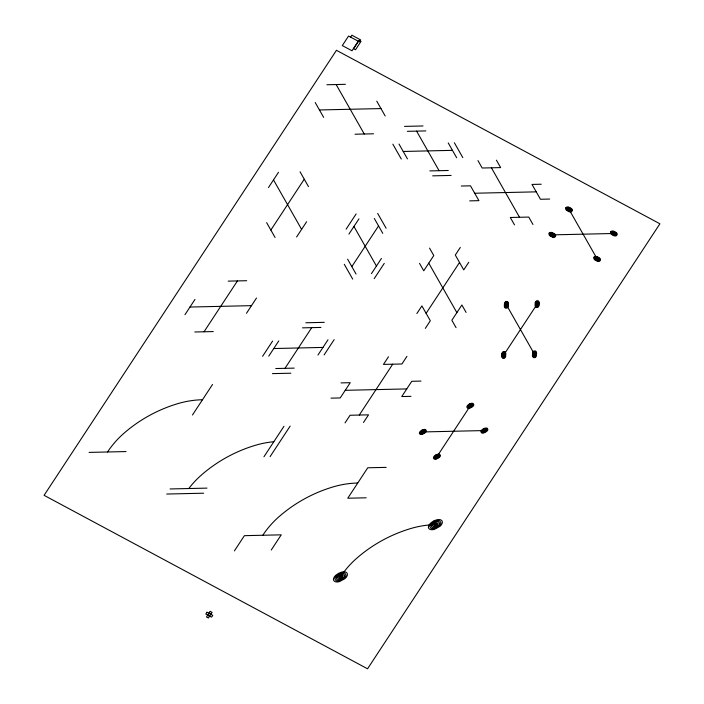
<?xml version="1.0" encoding="UTF-8"?>
<svg xmlns="http://www.w3.org/2000/svg" width="704" height="704" viewBox="0 0 704 704"><rect width="100%" height="100%" fill="white"/><g stroke="black" fill="none" stroke-linecap="round" stroke-linejoin="round"><path stroke-width="1.06" d="M350.61 37.11L351.868 35.2L360.659 39.917L359.41 41.826L348.568 36.036L342.302 45.575L352.009 50.776L358.274 41.246M184.958 314.67L194.982 299.411M268.488 187.528L278.511 172.269M204.028 331.778L237.433 280.922M270.846 230.058L304.26 179.203M246.479 313.28L256.502 298.021M296.604 236.993L306.627 221.734M192.474 414.99L212.52 384.481M262.583 356.312L272.606 341.053M346.122 229.161L356.145 213.902M268.743 356.171L278.766 340.912M348.929 234.106L358.952 218.847M284.997 368.324L311.731 327.642M351.824 266.614L378.55 225.922M317.962 355.054L327.985 339.794M371.422 273.68L381.445 258.421M324.113 354.913L334.136 339.662M374.229 278.626L384.261 263.375M263.947 456.764L283.994 426.254M270.098 456.623L290.145 426.114M234.406 550.889L244.402 535.674L281.23 534.838L271.225 550.053M345.048 422.884L350.055 415.254L368.518 414.841L363.502 422.47M388.485 356.77L383.469 364.399L401.931 363.977L406.938 356.347M416.882 313.535L421.898 305.914L430.329 320.751L425.322 328.381M460.319 247.421L455.312 255.05L463.742 269.896L468.758 262.266M359.286 415.043L392.7 364.188M426.114 313.333L459.527 262.469M436.92 456.685L470.334 405.821M503.747 354.966L537.161 304.11M326.92 84.744L345.374 84.33M319.44 109.965L380.97 108.574M404.554 126.386L423.007 125.963M407.361 131.331L425.823 130.909M355.036 134.218L373.49 133.795M403.225 151.466L452.443 150.348M429.854 170.905L448.307 170.482M432.661 175.85L451.123 175.428M461.261 186.023L470.483 185.821L478.922 200.658L469.691 200.869M541.244 184.219L532.013 184.43L540.452 199.267L549.674 199.056M474.707 193.239L536.228 191.849M552.332 234.872L613.862 233.482M228.21 281.125L246.664 280.711M189.966 307.041L251.495 305.65M305.835 322.766L324.298 322.344M302.5 327.853L320.954 327.43M194.797 331.989L213.25 331.566M273.75 348.542L322.969 347.424M275.766 368.535L294.228 368.122M272.43 373.622L290.884 373.208M341.009 382.897L350.24 382.686L340.217 397.945L330.986 398.147M421.001 381.084L411.77 381.295L401.746 396.554L410.978 396.343M345.233 390.315L406.754 388.925M422.858 431.948L484.387 430.558M89.091 452.399L126.007 451.563M386.17 467.368L367.752 467.782L347.758 498.221L366.168 497.807M170.069 488.954L206.985 488.118M166.725 494.041L203.641 493.205M209.009 613.158L210.91 614.178M207.68 615.182L209.581 616.202M569.043 209.44L597.159 258.914M496.426 160.178L500.641 167.596L482.178 168.018L477.963 160.6M532.972 224.488L528.757 217.07L510.294 217.483L514.51 224.902M491.41 167.807L519.526 217.272M454.379 142.789L462.818 157.634M448.228 142.93L456.667 157.775M416.592 131.12L439.085 170.694M506.396 304.806L534.503 354.27M376.754 101.156L385.185 115.993M399.01 144.047L407.44 158.884M392.858 144.179L401.289 159.025M429.554 248.116L433.77 255.543L423.746 270.794L419.531 263.375M466.101 312.426L461.886 305.008L451.862 320.267L456.078 327.686M336.151 84.542L364.258 134.006M428.762 263.164L456.878 312.638M315.225 102.546L323.655 117.392M377.678 213.418L386.109 228.254M374.334 218.504L382.774 233.341M353.945 226.477L376.438 266.05M300.045 171.785L308.484 186.622M347.609 259.186L356.039 274.032M344.265 264.273L352.695 279.118M273.495 179.898L301.611 229.363M266.631 222.64L275.07 237.477M435.389 524.638A87.604 79.587 -25.1 0 0 410.678 528.554A132.343 120.234 -25.1 0 0 356.77 558.219A87.604 79.587 -25.1 0 0 340.446 576.893M357.755 483.006A87.604 79.587 -25.1 0 0 333.045 486.922A132.343 120.234 -25.1 0 0 279.136 516.586A87.604 79.587 -25.1 0 0 262.812 535.251M273.83 441.725A87.604 79.587 -25.1 0 0 255.42 445.28A132.343 120.234 -25.1 0 0 201.502 474.954A87.604 79.587 -25.1 0 0 188.795 488.523M202.497 399.731A87.604 79.587 -25.1 0 0 177.786 403.647A132.343 120.234 -25.1 0 0 123.878 433.321A87.604 79.587 -25.1 0 0 107.554 451.986M504.469 303.424L504.319 306.275A4.382 3.978 -25.1 0 0 504.724 307.349A2.798 2.543 -25.1 0 0 505.454 308.141L506.924 308.15A2.966 2.702 -25.1 0 0 507.795 307.278A4.382 3.978 -25.1 0 0 508.314 306.178L508.464 303.336A4.382 3.978 -25.1 0 0 508.068 302.262A2.798 2.543 -25.1 0 0 507.329 301.47L505.806 301.506A2.798 2.543 -25.1 0 0 504.988 302.333A4.382 3.978 -25.1 0 0 504.469 303.424M504.856 303.697L504.733 305.976A3.502 3.186 -25.1 0 0 505.058 306.838A2.235 2.033 -25.1 0 0 505.648 307.472L506.818 307.481A2.376 2.156 -25.1 0 0 507.514 306.786A3.502 3.186 -25.1 0 0 507.927 305.906L508.05 303.626A3.502 3.186 -25.1 0 0 507.734 302.764A2.235 2.033 -25.1 0 0 507.144 302.139L505.93 302.166A2.235 2.033 -25.1 0 0 505.27 302.826A3.502 3.186 -25.1 0 0 504.856 303.697M505.243 303.978L505.146 305.686A2.631 2.385 -25.1 0 0 505.393 306.328A1.681 1.522 -25.1 0 0 505.833 306.803L506.713 306.812A1.778 1.619 -25.1 0 0 507.241 306.284A2.631 2.385 -25.1 0 0 507.549 305.633L507.637 303.917A2.631 2.385 -25.1 0 0 507.399 303.274A1.681 1.522 -25.1 0 0 506.95 302.799L506.044 302.826A1.681 1.522 -25.1 0 0 505.551 303.318A2.631 2.385 -25.1 0 0 505.243 303.978M505.622 304.251C505.736 309.593 508.781 301.365 505.622 304.251M506.009 304.524C506.062 307.199 507.584 303.081 506.009 304.524M501.82 353.584L501.67 356.435A4.382 3.978 -25.1 0 0 502.075 357.509A2.798 2.543 -25.1 0 0 502.806 358.301L504.275 358.318A2.966 2.702 -25.1 0 0 505.146 357.438A4.382 3.978 -25.1 0 0 505.666 356.347L505.815 353.496A4.382 3.978 -25.1 0 0 505.41 352.422A2.798 2.543 -25.1 0 0 504.68 351.63L503.158 351.666A2.798 2.543 -25.1 0 0 502.339 352.493A4.382 3.978 -25.1 0 0 501.82 353.584M502.207 353.866L502.084 356.145A3.502 3.186 -25.1 0 0 502.41 356.998A2.235 2.033 -25.1 0 0 502.999 357.632L504.17 357.65A2.376 2.156 -25.1 0 0 504.865 356.946A3.502 3.186 -25.1 0 0 505.278 356.066L505.402 353.786A3.502 3.186 -25.1 0 0 505.076 352.933A2.235 2.033 -25.1 0 0 504.495 352.299L503.272 352.326A2.235 2.033 -25.1 0 0 502.621 352.986A3.502 3.186 -25.1 0 0 502.207 353.866M502.594 354.138L502.498 355.846A2.631 2.385 -25.1 0 0 502.744 356.488A1.681 1.522 -25.1 0 0 503.184 356.963L504.064 356.972A1.778 1.619 -25.1 0 0 504.583 356.453A2.631 2.385 -25.1 0 0 504.9 355.793L504.988 354.086A2.631 2.385 -25.1 0 0 504.75 353.443A1.681 1.522 -25.1 0 0 504.302 352.968L503.395 352.986A1.681 1.522 -25.1 0 0 502.902 353.478A2.631 2.385 -25.1 0 0 502.594 354.138M502.973 354.411C503.087 359.753 506.132 351.525 502.973 354.411M503.36 354.693C503.413 357.359 504.935 353.241 503.36 354.693M535.234 302.729L535.084 305.58A4.382 3.978 -25.1 0 0 535.489 306.654A2.798 2.543 -25.1 0 0 536.219 307.437L537.689 307.454A2.966 2.702 -25.1 0 0 538.56 306.583A4.382 3.978 -25.1 0 0 539.079 305.483L539.229 302.641A4.382 3.978 -25.1 0 0 538.824 301.567A2.798 2.543 -25.1 0 0 538.094 300.775L536.571 300.81A2.798 2.543 -25.1 0 0 535.753 301.638A4.382 3.978 -25.1 0 0 535.234 302.729M535.621 303.002L535.498 305.281A3.502 3.186 -25.1 0 0 535.823 306.143A2.235 2.033 -25.1 0 0 536.413 306.777L537.583 306.786A2.376 2.156 -25.1 0 0 538.278 306.082A3.502 3.186 -25.1 0 0 538.692 305.21L538.815 302.931A3.502 3.186 -25.1 0 0 538.49 302.069A2.235 2.033 -25.1 0 0 537.909 301.444L536.686 301.47A2.235 2.033 -25.1 0 0 536.034 302.13A3.502 3.186 -25.1 0 0 535.621 303.002M535.999 303.283L535.911 304.99A2.631 2.385 -25.1 0 0 536.158 305.633A1.681 1.522 -25.1 0 0 536.598 306.108L537.478 306.117A1.778 1.619 -25.1 0 0 537.997 305.589A2.631 2.385 -25.1 0 0 538.314 304.938L538.402 303.222A2.631 2.385 -25.1 0 0 538.155 302.579A1.681 1.522 -25.1 0 0 537.715 302.104L536.809 302.13A1.681 1.522 -25.1 0 0 536.316 302.623A2.631 2.385 -25.1 0 0 535.999 303.283M536.386 303.556C536.501 308.898 539.546 300.67 536.386 303.556M536.774 303.829C536.826 306.504 538.349 302.386 536.774 303.829M532.585 352.889L532.435 355.74A4.382 3.978 -25.1 0 0 532.84 356.814A2.798 2.543 -25.1 0 0 533.57 357.606L535.04 357.623A2.966 2.702 -25.1 0 0 535.911 356.743A4.382 3.978 -25.1 0 0 536.43 355.652L536.58 352.801A4.382 3.978 -25.1 0 0 536.175 351.727A2.798 2.543 -25.1 0 0 535.445 350.935L533.922 350.97A2.798 2.543 -25.1 0 0 533.104 351.798A4.382 3.978 -25.1 0 0 532.585 352.889M532.972 353.17L532.849 355.45A3.502 3.186 -25.1 0 0 533.174 356.303A2.235 2.033 -25.1 0 0 533.755 356.937L534.934 356.954A2.376 2.156 -25.1 0 0 535.63 356.25A3.502 3.186 -25.1 0 0 536.043 355.37L536.166 353.091A3.502 3.186 -25.1 0 0 535.841 352.238A2.235 2.033 -25.1 0 0 535.251 351.604L534.037 351.63A2.235 2.033 -25.1 0 0 533.386 352.29A3.502 3.186 -25.1 0 0 532.972 353.17M533.35 353.443L533.262 355.15A2.631 2.385 -25.1 0 0 533.509 355.793A1.681 1.522 -25.1 0 0 533.949 356.268L534.829 356.277A1.778 1.619 -25.1 0 0 535.348 355.758A2.631 2.385 -25.1 0 0 535.656 355.098L535.753 353.39A2.631 2.385 -25.1 0 0 535.506 352.748A1.681 1.522 -25.1 0 0 535.066 352.273L534.16 352.29A1.681 1.522 -25.1 0 0 533.667 352.783A2.631 2.385 -25.1 0 0 533.35 353.443M533.738 353.716C533.852 359.058 536.897 350.83 533.738 353.716M534.125 353.998C534.178 356.664 535.7 352.546 534.125 353.998M549.164 233.174L548.962 233.913A2.798 2.543 -25.1 0 0 549.261 234.942A4.382 3.978 -25.1 0 0 549.982 235.84L552.526 237.204A4.382 3.978 -25.1 0 0 553.74 237.345A2.966 2.702 -25.1 0 0 554.954 237.072L555.711 235.831A2.798 2.543 -25.1 0 0 555.412 234.802A4.382 3.978 -25.1 0 0 554.69 233.904L552.147 232.54A4.382 3.978 -25.1 0 0 550.933 232.399A2.798 2.543 -25.1 0 0 549.789 232.654L549.164 233.174M549.798 233.517L549.63 234.106A2.235 2.033 -25.1 0 0 549.877 234.925A3.502 3.186 -25.1 0 0 550.449 235.646L552.49 236.738A3.502 3.186 -25.1 0 0 553.458 236.852A2.376 2.156 -25.1 0 0 554.435 236.632L555.034 235.638A2.235 2.033 -25.1 0 0 554.796 234.819A3.502 3.186 -25.1 0 0 554.224 234.098L552.182 233.006A3.502 3.186 -25.1 0 0 551.214 232.892A2.235 2.033 -25.1 0 0 550.299 233.094L549.798 233.517M550.431 233.851L550.308 234.3A1.681 1.522 -25.1 0 0 550.493 234.916A2.631 2.385 -25.1 0 0 550.924 235.453L552.446 236.271A2.631 2.385 -25.1 0 0 553.177 236.359A1.778 1.619 -25.1 0 0 553.907 236.192L554.365 235.453A1.681 1.522 -25.1 0 0 554.18 234.828A2.631 2.385 -25.1 0 0 553.749 234.291L552.226 233.473A2.631 2.385 -25.1 0 0 551.496 233.385A1.681 1.522 -25.1 0 0 550.81 233.543L550.431 233.851M551.065 234.194C552.288 238.295 555.438 233.068 551.065 234.194M551.698 234.529L552.966 235.215L551.698 234.529M565.875 207.742L565.664 208.481A2.798 2.543 -25.1 0 0 565.963 209.51A4.382 3.978 -25.1 0 0 566.685 210.408L569.228 211.781A4.382 3.978 -25.1 0 0 570.451 211.913A2.966 2.702 -25.1 0 0 571.666 211.649L572.422 210.408A2.798 2.543 -25.1 0 0 572.114 209.37A4.382 3.978 -25.1 0 0 571.402 208.472L568.858 207.108A4.382 3.978 -25.1 0 0 567.635 206.967A2.798 2.543 -25.1 0 0 566.491 207.222L565.875 207.742M566.509 208.085L566.342 208.674A2.235 2.033 -25.1 0 0 566.579 209.502A3.502 3.186 -25.1 0 0 567.16 210.214L569.193 211.306A3.502 3.186 -25.1 0 0 570.17 211.42A2.376 2.156 -25.1 0 0 571.138 211.209L571.745 210.214A2.235 2.033 -25.1 0 0 571.507 209.387A3.502 3.186 -25.1 0 0 570.926 208.666L568.894 207.574A3.502 3.186 -25.1 0 0 567.917 207.469A2.235 2.033 -25.1 0 0 567.002 207.671L566.509 208.085M567.142 208.419L567.019 208.868A1.681 1.522 -25.1 0 0 567.195 209.484A2.631 2.385 -25.1 0 0 567.626 210.021L569.158 210.839A2.631 2.385 -25.1 0 0 569.888 210.927A1.778 1.619 -25.1 0 0 570.618 210.769L571.067 210.021A1.681 1.522 -25.1 0 0 570.891 209.405A2.631 2.385 -25.1 0 0 570.46 208.859L568.929 208.041A2.631 2.385 -25.1 0 0 568.198 207.962A1.681 1.522 -25.1 0 0 567.512 208.111L567.142 208.419M567.776 208.762C568.999 212.872 572.15 207.636 567.776 208.762M568.41 209.106L569.677 209.783L568.41 209.106M593.991 257.206L593.78 257.946A2.798 2.543 -25.1 0 0 594.079 258.984A4.382 3.978 -25.1 0 0 594.801 259.882L597.344 261.246A4.382 3.978 -25.1 0 0 598.558 261.386A2.966 2.702 -25.1 0 0 599.782 261.114L600.53 259.873A2.798 2.543 -25.1 0 0 600.23 258.843A4.382 3.978 -25.1 0 0 599.518 257.946L596.966 256.573A4.382 3.978 -25.1 0 0 595.751 256.441A2.798 2.543 -25.1 0 0 594.607 256.696L593.991 257.206M594.625 257.55L594.458 258.139A2.235 2.033 -25.1 0 0 594.695 258.966A3.502 3.186 -25.1 0 0 595.267 259.688L597.309 260.779A3.502 3.186 -25.1 0 0 598.277 260.885A2.376 2.156 -25.1 0 0 599.254 260.674L599.861 259.679A2.235 2.033 -25.1 0 0 599.614 258.852A3.502 3.186 -25.1 0 0 599.042 258.139L597.01 257.048A3.502 3.186 -25.1 0 0 596.033 256.934A2.235 2.033 -25.1 0 0 595.118 257.136L594.625 257.55M595.258 257.893L595.126 258.333A1.681 1.522 -25.1 0 0 595.311 258.949A2.631 2.385 -25.1 0 0 595.742 259.494L597.265 260.313A2.631 2.385 -25.1 0 0 598.004 260.392A1.778 1.619 -25.1 0 0 598.726 260.234L599.183 259.486A1.681 1.522 -25.1 0 0 598.998 258.87A2.631 2.385 -25.1 0 0 598.567 258.333L597.045 257.514A2.631 2.385 -25.1 0 0 596.314 257.426A1.681 1.522 -25.1 0 0 595.628 257.576L595.258 257.893M595.892 258.227C597.115 262.337 600.257 257.11 595.892 258.227M596.526 258.57L597.793 259.248L596.526 258.57M610.694 231.783L610.482 232.522A2.798 2.543 -25.1 0 0 610.79 233.552A4.382 3.978 -25.1 0 0 611.503 234.45L614.055 235.814A4.382 3.978 -25.1 0 0 615.27 235.954A2.966 2.702 -25.1 0 0 616.484 235.682L617.241 234.441A2.798 2.543 -25.1 0 0 616.942 233.411A4.382 3.978 -25.1 0 0 616.22 232.514L613.677 231.15A4.382 3.978 -25.1 0 0 612.454 231.009A2.798 2.543 -25.1 0 0 611.31 231.264L610.694 231.783M611.327 232.118L611.16 232.716A2.235 2.033 -25.1 0 0 611.398 233.534A3.502 3.186 -25.1 0 0 611.978 234.256L614.011 235.347A3.502 3.186 -25.1 0 0 614.988 235.462A2.376 2.156 -25.1 0 0 615.956 235.242L616.563 234.247A2.235 2.033 -25.1 0 0 616.326 233.429A3.502 3.186 -25.1 0 0 615.745 232.707L613.712 231.616A3.502 3.186 -25.1 0 0 612.735 231.502A2.235 2.033 -25.1 0 0 611.82 231.704L611.327 232.118M611.961 232.461L611.838 232.901A1.681 1.522 -25.1 0 0 612.014 233.526A2.631 2.385 -25.1 0 0 612.445 234.062L613.976 234.881A2.631 2.385 -25.1 0 0 614.706 234.969A1.778 1.619 -25.1 0 0 615.437 234.802L615.886 234.054A1.681 1.522 -25.1 0 0 615.71 233.438A2.631 2.385 -25.1 0 0 615.278 232.901L613.747 232.082A2.631 2.385 -25.1 0 0 613.017 231.994A1.681 1.522 -25.1 0 0 612.33 232.153L611.961 232.461M612.594 232.804C613.818 236.905 616.968 231.678 612.594 232.804M613.228 233.138L614.495 233.825L613.228 233.138M337.99 576.946L337.638 577.834L338.21 578.758L340.102 578.767L342.258 577.579L343.13 575.414L340.798 575.01L337.99 576.946M339.214 576.919C340.067 580.826 344.353 573.021 339.214 576.919M421.634 431.974C422.479 435.89 426.765 428.085 421.634 431.974M422.242 431.966C422.778 433.62 424.433 430.17 422.242 431.966M435.688 456.711C436.533 460.618 440.818 452.822 435.688 456.711M436.304 456.694C436.832 458.357 438.486 454.907 436.304 456.694M469.102 405.847C469.946 409.763 474.232 401.958 469.102 405.847M469.718 405.838C470.246 407.493 471.9 404.052 469.718 405.838M432.925 524.691L432.582 525.58L433.154 526.513L435.037 526.513L437.193 525.334L438.073 523.16L435.732 522.764L432.925 524.691M434.157 524.665C435.002 528.581 439.296 520.775 434.157 524.665M483.155 430.584C484 434.491 488.294 426.694 483.155 430.584M483.771 430.575C484.308 432.23 485.954 428.78 483.771 430.575M336.45 50.31L44.088 495.326L367.55 668.8L659.912 223.793L336.45 50.31M359.066 40.348L353.584 48.699L355.52 49.738L361.002 41.395L359.066 40.348M206.994 612.234L205.814 614.02L211.605 617.126L212.775 615.331L206.994 612.234M210.188 611.362L206.501 616.968L208.41 617.989L212.089 612.383L210.188 611.362M421.863 430.197L420.605 431.086A4.382 3.978 -25.1 0 0 419.786 432.018A2.966 2.702 -25.1 0 0 419.346 433.127L420.068 434.289A2.798 2.543 -25.1 0 0 421.194 434.491A4.382 3.978 -25.1 0 0 422.426 434.298L425.119 432.81A4.382 3.978 -25.1 0 0 425.938 431.878A2.798 2.543 -25.1 0 0 426.351 430.83L425.656 429.607A2.798 2.543 -25.1 0 0 424.53 429.405A4.382 3.978 -25.1 0 0 423.298 429.598L421.863 430.197M422.066 430.549L421.054 431.262A3.502 3.186 -25.1 0 0 420.402 432.001A2.376 2.156 -25.1 0 0 420.05 432.89L420.631 433.822A2.235 2.033 -25.1 0 0 421.529 433.981A3.502 3.186 -25.1 0 0 422.514 433.822L424.67 432.643A3.502 3.186 -25.1 0 0 425.322 431.895A2.235 2.033 -25.1 0 0 425.647 431.059L425.093 430.074A2.235 2.033 -25.1 0 0 424.195 429.915A3.502 3.186 -25.1 0 0 423.21 430.074L422.066 430.549M422.268 430.901L421.502 431.429A2.631 2.385 -25.1 0 0 421.018 431.992A1.778 1.619 -25.1 0 0 420.754 432.661L421.186 433.347A1.681 1.522 -25.1 0 0 421.854 433.47A2.631 2.385 -25.1 0 0 422.602 433.356L424.213 432.467A2.631 2.385 -25.1 0 0 424.706 431.904A1.681 1.522 -25.1 0 0 424.952 431.279L424.538 430.549A1.681 1.522 -25.1 0 0 423.861 430.426A2.631 2.385 -25.1 0 0 423.122 430.54L422.268 430.901M469.339 404.078L468.072 404.958A4.382 3.978 -25.1 0 0 467.254 405.891A2.966 2.702 -25.1 0 0 466.822 407.009L467.535 408.162A2.798 2.543 -25.1 0 0 468.662 408.364A4.382 3.978 -25.1 0 0 469.894 408.17L472.595 406.683A4.382 3.978 -25.1 0 0 473.405 405.75A2.798 2.543 -25.1 0 0 473.818 404.703L473.123 403.489A2.798 2.543 -25.1 0 0 472.006 403.278A4.382 3.978 -25.1 0 0 470.765 403.48L469.339 404.078M469.533 404.422L468.521 405.134A3.502 3.186 -25.1 0 0 467.87 405.882A2.376 2.156 -25.1 0 0 467.518 406.771L468.098 407.695A2.235 2.033 -25.1 0 0 468.996 407.862A3.502 3.186 -25.1 0 0 469.982 407.704L472.138 406.516A3.502 3.186 -25.1 0 0 472.789 405.768A2.235 2.033 -25.1 0 0 473.123 404.932L472.56 403.955A2.235 2.033 -25.1 0 0 471.671 403.788A3.502 3.186 -25.1 0 0 470.677 403.946L469.533 404.422M469.735 404.774L468.978 405.302A2.631 2.385 -25.1 0 0 468.486 405.865A1.778 1.619 -25.1 0 0 468.222 406.534L468.653 407.229A1.681 1.522 -25.1 0 0 469.33 407.352A2.631 2.385 -25.1 0 0 470.07 407.229L471.689 406.34A2.631 2.385 -25.1 0 0 472.173 405.786A1.681 1.522 -25.1 0 0 472.419 405.152L472.006 404.422A1.681 1.522 -25.1 0 0 471.337 404.298A2.631 2.385 -25.1 0 0 470.589 404.413L469.735 404.774M435.926 454.934L434.658 455.822A4.382 3.978 -25.1 0 0 433.84 456.755A2.966 2.702 -25.1 0 0 433.409 457.864L434.13 459.017A2.798 2.543 -25.1 0 0 435.248 459.228A4.382 3.978 -25.1 0 0 436.48 459.026L439.182 457.547A4.382 3.978 -25.1 0 0 439.991 456.614A2.798 2.543 -25.1 0 0 440.405 455.567L439.71 454.344A2.798 2.543 -25.1 0 0 438.592 454.142A4.382 3.978 -25.1 0 0 437.351 454.335L435.926 454.934M436.119 455.286L435.107 455.99A3.502 3.186 -25.1 0 0 434.456 456.738A2.376 2.156 -25.1 0 0 434.113 457.626L434.685 458.55A2.235 2.033 -25.1 0 0 435.582 458.718A3.502 3.186 -25.1 0 0 436.568 458.559L438.724 457.371A3.502 3.186 -25.1 0 0 439.375 456.623A2.235 2.033 -25.1 0 0 439.71 455.787L439.155 454.81A2.235 2.033 -25.1 0 0 438.258 454.652A3.502 3.186 -25.1 0 0 437.263 454.802L436.119 455.286M436.322 455.629L435.565 456.166A2.631 2.385 -25.1 0 0 435.072 456.72A1.778 1.619 -25.1 0 0 434.808 457.389L435.239 458.084A1.681 1.522 -25.1 0 0 435.917 458.207A2.631 2.385 -25.1 0 0 436.656 458.093L438.275 457.204A2.631 2.385 -25.1 0 0 438.768 456.641A1.681 1.522 -25.1 0 0 439.006 456.016L438.592 455.277A1.681 1.522 -25.1 0 0 437.923 455.154A2.631 2.385 -25.1 0 0 437.175 455.277L436.322 455.629M483.393 428.806L482.126 429.695A4.382 3.978 -25.1 0 0 481.307 430.628A2.966 2.702 -25.1 0 0 480.876 431.737L481.598 432.898A2.798 2.543 -25.1 0 0 482.715 433.101A4.382 3.978 -25.1 0 0 483.956 432.907L486.649 431.42A4.382 3.978 -25.1 0 0 487.467 430.487A2.798 2.543 -25.1 0 0 487.872 429.44L487.177 428.217A2.798 2.543 -25.1 0 0 486.059 428.014A4.382 3.978 -25.1 0 0 484.827 428.208L483.393 428.806M483.595 429.158L482.583 429.862A3.502 3.186 -25.1 0 0 481.923 430.61A2.376 2.156 -25.1 0 0 481.58 431.499L482.152 432.432A2.235 2.033 -25.1 0 0 483.05 432.59A3.502 3.186 -25.1 0 0 484.044 432.432L486.2 431.244A3.502 3.186 -25.1 0 0 486.851 430.505A2.235 2.033 -25.1 0 0 487.177 429.66L486.622 428.683A2.235 2.033 -25.1 0 0 485.725 428.525A3.502 3.186 -25.1 0 0 484.739 428.683L483.595 429.158M483.789 429.51L483.032 430.038A2.631 2.385 -25.1 0 0 482.539 430.602A1.778 1.619 -25.1 0 0 482.284 431.262L482.715 431.957A1.681 1.522 -25.1 0 0 483.384 432.08A2.631 2.385 -25.1 0 0 484.123 431.966L485.742 431.077A2.631 2.385 -25.1 0 0 486.235 430.514A1.681 1.522 -25.1 0 0 486.482 429.889L486.059 429.158A1.681 1.522 -25.1 0 0 485.39 429.035A2.631 2.385 -25.1 0 0 484.651 429.15L483.789 429.51M338.457 573.39L335.931 575.159A8.756 7.955 -25.1 0 0 334.294 577.025A5.94 5.394 -25.1 0 0 333.423 579.251L333.731 580.58L334.866 581.566A5.597 5.078 -25.1 0 0 337.11 581.97A8.756 7.955 -25.1 0 0 339.574 581.583L344.969 578.618A8.756 7.955 -25.1 0 0 346.597 576.752A5.597 5.078 -25.1 0 0 347.424 574.658L347.16 573.197L346.034 572.211A5.597 5.078 -25.1 0 0 343.79 571.806A8.756 7.955 -25.1 0 0 341.317 572.194L338.457 573.39M338.853 574.094L336.829 575.502A7.005 6.371 -25.1 0 0 335.526 576.998A4.752 4.321 -25.1 0 0 334.831 578.776L335.984 580.633A4.479 4.066 -25.1 0 0 337.77 580.958A7.005 6.371 -25.1 0 0 339.75 580.642L344.062 578.274A7.005 6.371 -25.1 0 0 345.374 576.778A4.479 4.066 -25.1 0 0 346.025 575.106L344.916 573.144A4.479 4.066 -25.1 0 0 343.121 572.818A7.005 6.371 -25.1 0 0 341.141 573.135L338.853 574.094M339.258 574.79L337.735 575.854A5.254 4.778 -25.1 0 0 336.758 576.972A3.564 3.238 -25.1 0 0 336.23 578.31L337.102 579.691A3.353 3.045 -25.1 0 0 338.439 579.938A5.254 4.778 -25.1 0 0 339.926 579.709L343.156 577.922A5.254 4.778 -25.1 0 0 344.142 576.805A3.353 3.045 -25.1 0 0 344.634 575.546L343.798 574.086A3.353 3.045 -25.1 0 0 342.452 573.839A5.254 4.778 -25.1 0 0 340.974 574.068L339.258 574.79M433.4 521.145L430.866 522.914A8.756 7.955 -25.1 0 0 429.238 524.779A5.94 5.394 -25.1 0 0 428.366 527.006L428.674 528.334L429.801 529.32A5.597 5.078 -25.1 0 0 432.045 529.725A8.756 7.955 -25.1 0 0 434.518 529.338L439.912 526.363A8.756 7.955 -25.1 0 0 441.54 524.498A5.597 5.078 -25.1 0 0 442.358 522.403L442.103 520.942L440.968 519.966A5.597 5.078 -25.1 0 0 438.733 519.552A8.756 7.955 -25.1 0 0 436.26 519.948L433.4 521.145M433.796 521.84L431.772 523.257A7.005 6.371 -25.1 0 0 430.461 524.753A4.752 4.321 -25.1 0 0 429.766 526.53L430.918 528.378A4.479 4.066 -25.1 0 0 432.714 528.704A7.005 6.371 -25.1 0 0 434.694 528.396L439.006 526.02A7.005 6.371 -25.1 0 0 440.308 524.524A4.479 4.066 -25.1 0 0 440.968 522.852L439.85 520.898A4.479 4.066 -25.1 0 0 438.064 520.573A7.005 6.371 -25.1 0 0 436.084 520.881L433.796 521.84M434.192 522.544L432.678 523.6A5.254 4.778 -25.1 0 0 431.693 524.726A3.564 3.238 -25.1 0 0 431.174 526.055L432.036 527.446A3.353 3.045 -25.1 0 0 433.382 527.692A5.254 4.778 -25.1 0 0 434.861 527.454L438.099 525.677A5.254 4.778 -25.1 0 0 439.076 524.559A3.353 3.045 -25.1 0 0 439.569 523.301L438.733 521.831A3.353 3.045 -25.1 0 0 437.395 521.585A5.254 4.778 -25.1 0 0 435.908 521.822L434.192 522.544"/></g></svg>
